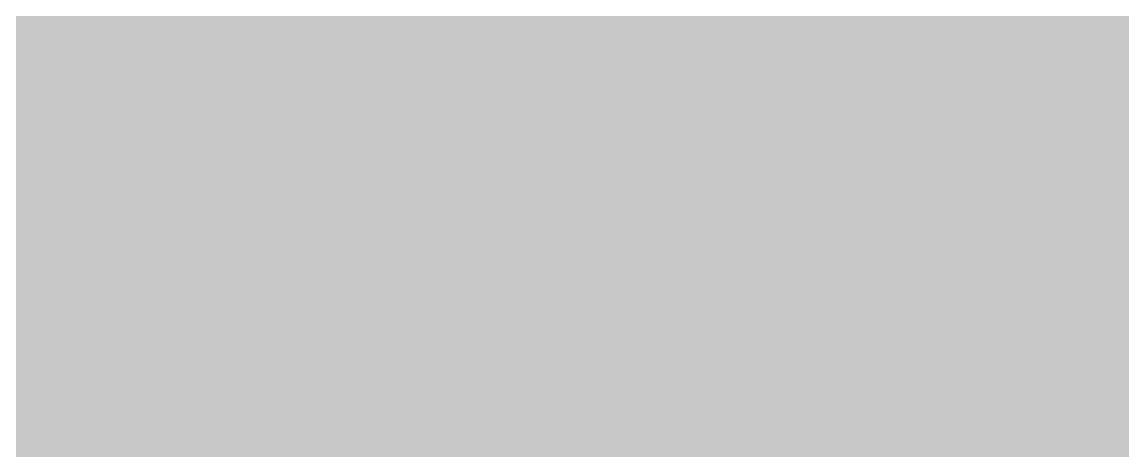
# Model space of a CAD drawing. Header units: inches. Extents: x -4169 to -1846, y 9706 to 12377.
# Drawn here: x -3434.286 to -3432.057, y 10397.384 to 10398.253 of the extents above; entities that cross this region are included whole.
import ezdxf

# ---------------------------------------------------------------- set-up
doc = ezdxf.new("R2010")
doc.units = ezdxf.units.IN
doc.header["$MEASUREMENT"] = 0
doc.layers.add('P-PIPE-1', color=3, linetype='Continuous', lineweight=5)

msp = doc.modelspace()

# ---------------------------------------------------------------- hatches: boundary and pattern name
at = {"layer": 'P-PIPE-1'}
h = msp.add_hatch(color=256, dxfattribs=at)
h.paths.add_polyline_path([(-2516.4735, 10397.818), (-2512.4735, 10397.818), (-2512.4735, 10399.0055), (-2721.6802, 10398.9966), (-2721.6802, 10397.818), (-2518.7369, 10397.818)], flags=0)
h.paths.add_polyline_path([(-3435.3237, 10397.818), (-2798.2302, 10397.818), (-2798.2302, 10399.0055), (-3435.3237, 10399.0055), (-3435.3237, 10397.8253)], flags=0)
h.paths.add_polyline_path([(-2740.6302, 10397.818), (-2740.6302, 10399.0055), (-2740.8802, 10398.9958), (-2740.8802, 10397.818)], flags=0)
h.paths.add_polyline_path([(-2779.0302, 10397.818), (-2779.0302, 10399.0055), (-2779.2802, 10398.9941), (-2779.2802, 10397.818)], flags=0)
h = msp.add_hatch(color=256, dxfattribs=at)
h.paths.add_polyline_path([(-3435.3237, 10396.6305), (-2798.2302, 10396.6588), (-2798.2302, 10397.818), (-3435.3237, 10397.818), (-3435.3237, 10396.6315)], flags=0)
h.paths.add_polyline_path([(-2518.7369, 10396.6305), (-2512.4735, 10396.6305), (-2512.4735, 10397.818), (-2721.6802, 10397.818), (-2721.6802, 10396.6305), (-2535.6199, 10396.6305)], flags=0)
h.paths.add_polyline_path([(-2740.8802, 10396.6305), (-2740.6302, 10396.6305), (-2740.6302, 10397.818), (-2740.8802, 10397.818), (-2740.8802, 10396.6612)], flags=0)
h.paths.add_polyline_path([(-2779.2802, 10396.6305), (-2779.0302, 10396.6596), (-2779.0302, 10397.818), (-2779.2802, 10397.818), (-2779.2802, 10396.6596)], flags=0)

doc.saveas('drawing.dxf')
